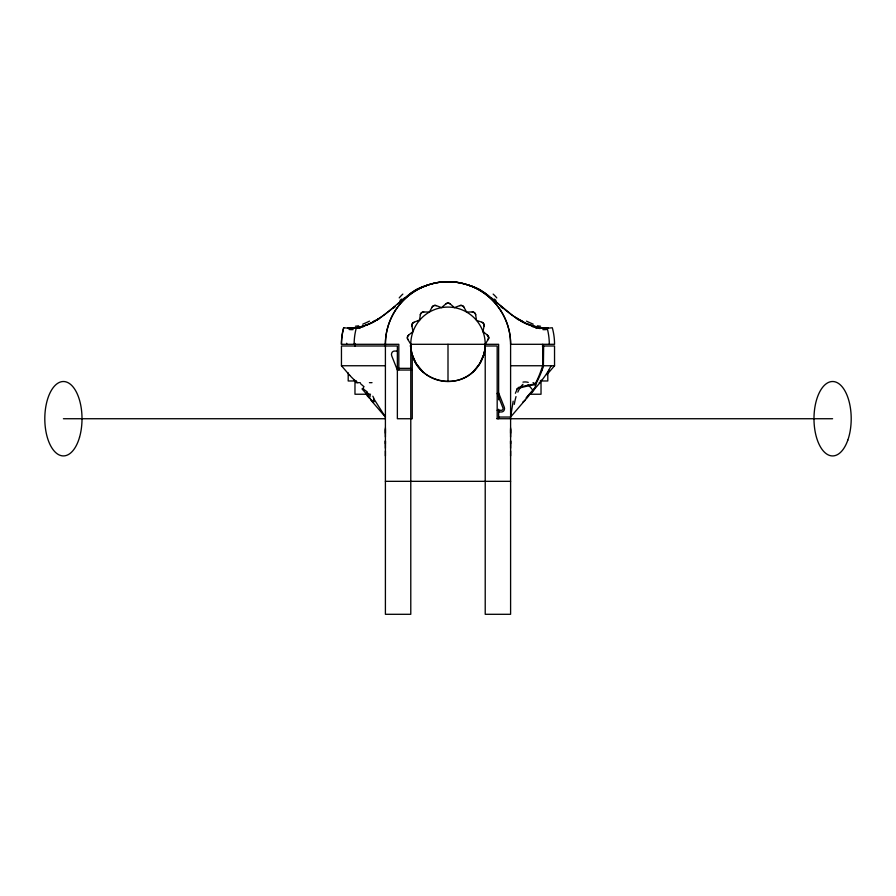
<?xml version="1.0" encoding="UTF-8"?>
<svg xmlns="http://www.w3.org/2000/svg" width="896" height="896" viewBox="0 0 896 896"><rect width="100%" height="100%" fill="white"/><g stroke="black" fill="none" stroke-linecap="round" stroke-linejoin="round"><path stroke-width="1.34" d="M349.675 375.278L341.454 365.747L341.454 345.99L397.365 345.99L397.365 418.734L412.25 418.734L412.25 354.648C418.757 382.189 458.136 390.858 475.821 369.018M385.403 455.896L385.403 450.968M385.403 448.213L385.403 440.832M385.403 436.979L385.403 427.93M510.597 455.896L510.597 450.968M510.597 448.213L510.597 440.832M510.597 436.979L510.597 427.93M419.541 320.029L414.165 322.19A3.382 3.382 0 0 0 411.936 326.043L413.022 331.565L408.643 335.093A3.382 3.382 0 0 0 407.87 339.483L410.782 344.299L410.782 614.298L385.403 614.298L385.403 344.299C385.325 327.006 392.851 309.87 405.619 298.222A74.85 64.814 -90 0 1 425.622 285.891L427.09 285.298A82.354 71.322 90 0 1 468.899 285.331C493.416 293.552 510.955 318.438 510.597 344.299L510.597 614.298L485.218 614.298L485.218 344.299L488.13 339.483A3.382 3.382 0 0 0 487.357 335.093L482.978 331.565L484.064 326.043A3.382 3.382 0 0 0 481.835 322.19L476.515 320.376L475.642 314.81A3.382 3.382 0 0 0 472.237 311.954L466.614 312.066L463.893 307.138A3.382 3.382 0 0 0 459.715 305.614L454.462 307.642L450.229 303.946A3.382 3.382 0 0 0 445.771 303.946L441.538 307.642L436.285 305.614A3.382 3.382 0 0 0 432.107 307.138L429.386 312.066A37.218 37.218 0 0 0 429.386 376.533A37.218 37.218 0 0 0 485.218 344.299A37.218 37.218 0 0 0 429.386 312.066L423.763 311.954A3.382 3.382 0 0 0 420.358 314.81L419.485 320.376L418.163 320.824M498.635 417.043L510.597 417.043L513.173 401.195M483.75 354.648L479.573 363.989L473.2 371.683M497.179 418.734L497.179 345.99L485.184 345.99A32.637 28.269 90 0 1 483.582 355.208L480.782 361.917L476.818 367.842M542.752 344.299L542.752 365.747L540.042 373.251A113.277 112.661 90 0 1 535.763 382.85M543.278 366.822L541.99 370.373M543.379 366.52L543.648 345.99M515.379 393.266L517.014 389.536M535.629 383.096L535.192 383.958A158.301 157.438 90 0 0 518.146 387.565M535.315 383.723L535.338 383.667A15.893 3.45 -38.7 0 1 534.33 384.698M551.163 365.747L548.699 370.272M530.656 393.635C535.774 390.096 535.024 384.81 537.746 380.24A112.874 112.258 -90 0 0 541.99 370.373M540.266 382.267L541.946 380.128A97.63 97.63 0 0 0 548.733 370.294M540.03 382.558L539.168 382.67M542.326 345.99L554.534 345.99L554.546 365.747L546.851 374.707M510.597 417.043L528.774 395.83M522.782 402.147L524.698 400.59M534.475 389.166L539.896 382.85M525.224 399.974L524.619 400.646M400.154 301.762L397.522 304.069M400.635 301.347L402.125 300.059M540.725 380.766L541.318 380.251M394.778 306.443L392.482 308.392M402.651 299.611L404.275 298.222M392.112 308.706L383.354 315.538M409.954 293.731L415.688 290.002M382.614 316.075L379.624 318.102M379.579 318.136C370.474 324.106 359.867 328.474 348.813 328.182M378.997 318.506L377.44 319.48M416.707 289.43L427.09 285.298A82.354 71.322 -90 0 1 468.899 285.331L469.448 285.443M427.09 285.298L423.338 286.462A57.736 50.008 90 0 0 417.144 289.195C396.413 301.28 381.539 323.893 356.384 327.667M548.195 328.138L552.306 327.757A54.824 47.488 90 0 1 554.557 344.299L510.597 344.299A62.597 62.597 0 0 0 448 281.702A62.597 62.597 0 0 0 385.403 344.299M348.197 327.757L357.829 327.757M538.171 327.757L547.803 327.757M347.805 328.138L343.694 327.757A54.824 47.488 90 0 0 341.443 344.299L398.821 344.299L398.821 369.667M410.782 344.299L498.635 344.299L498.635 399.762M410.066 345.99L410.816 345.99A32.637 28.269 90 0 0 412.418 355.208L416.102 363.474L422.8 371.683M397.365 351.064L394.397 351.064A3.382 2.934 -90 0 0 391.731 355.858L397.365 370.037L412.25 370.037M341.466 365.747L385.403 365.747M510.597 365.747L542.752 365.747M543.648 365.747L554.546 365.747M398.821 368.346L410.782 368.346M356.35 380.979L348.197 380.979L348.197 372.859M540.187 380.979L547.803 380.979L547.803 371.504M355.914 382.67L360.315 382.67M369.421 382.67L372.019 382.67M370.507 394.24L354.973 394.24L354.973 380.498M529.458 394.24L541.027 394.24L541.027 380.498M497.179 410.278L501.603 410.278A1.691 1.467 -90 0 0 502.936 407.882L497.179 393.355M498.635 411.97L501.603 411.97A3.382 2.934 -90 0 0 504.269 407.176L498.635 392.986M63.414 418.734L385.067 418.734M496.944 418.734L832.586 418.734M385.403 481.331L510.597 481.331M539.616 327.667L526.333 323.613L513.386 316.075M468.91 285.298L470.669 285.802M469.56 285.477L471.99 286.227M470.803 285.846L479.293 289.43M472.203 286.294L472.64 286.451A57.736 50.008 90 0 1 478.856 289.195L486.046 293.731M533.053 382.581L534.531 383.454A42.75 15.702 -47.8 0 1 535.024 383.914M480.312 290.002L488.186 295.355L512.646 315.538M518.56 319.48L515.682 317.643M367.136 391.798L362.555 388.461M357.717 382.67L354.682 380.251A70.538 70.538 0 0 1 349.686 375.267M482.978 331.565L484.075 332.45M491.725 298.222L495.365 301.347M501.222 306.443C514.125 317.61 529.424 328.552 547.187 328.182A54.79 47.454 90 0 1 549.304 344.299M500.83 306.107L500.058 305.435M495.846 301.762L498.478 304.069M367.226 395.83L373.397 402.102A7.594 2.083 49.7 0 0 374.013 401.016M370.742 399.941L385.403 417.043L385.269 416.125M355.174 381.562L354.054 380.128M374.573 399.941L385.403 417.043M510.597 429.475L510.597 433.182M510.597 440.944L510.597 443.699M385.403 429.475L385.403 433.182M385.403 440.944L385.403 443.699M498.635 409.259L498.635 418.734M448 344.299L448 381.517M363.429 387.464L363.429 389.066M354.973 343.403L354.973 346.147M485.184 345.99A32.637 28.269 -90 0 1 483.582 355.208M526.31 398.216A23.408 0.907 -49.3 0 1 535.338 387.654M516.678 388.864A150.147 149.33 -90 0 1 535.55 384.541M526.198 397.869A33.622 1.781 -50.3 0 1 533.994 388.898M366.554 392.112A17.371 9.251 28.8 0 1 370.496 396.155M372.826 396.211A18.48 10.058 29.3 0 1 373.89 398.496M373.8 398.81A15.232 6.138 39.4 0 1 374.293 400.546M373.408 400.086A11.883 3.517 47.7 0 1 373.542 400.534M367.013 395.035A23.408 0.907 49.3 0 1 369.69 398.216M364.078 386.747A15.893 3.45 38.7 0 1 360.629 383.734M362.006 388.898A33.622 1.781 50.3 0 1 369.802 397.869M514.259 404.387A41.328 9.744 -88.1 0 1 516.018 396.603M517.821 392.146A65.162 21.84 83.9 0 1 522.962 384.306M522.973 382.133A86.173 30.285 80.9 0 1 528.248 382.379M528.013 384.843A87.27 30.408 89.2 0 1 532.045 389.267M346.696 344.299A54.79 47.454 -90 0 1 346.707 343.269M359.307 328.418A33.622 3.405 -8 0 1 359.99 328.272M415.52 290.494A24.618 7.974 -39.8 0 1 416.506 289.934M399.202 297.909A33.376 11.928 -25.3 0 1 402.842 294.09M399.986 300.518A29.557 4.032 -33.5 0 1 401.509 299.074M395.192 306.634A128.274 6.922 -45.9 0 1 393.691 307.899M341.443 344.299A54.824 47.488 -90 0 1 343.683 327.757M354.133 344.299A54.835 47.488 -90 0 1 356.395 327.667M356.216 327.634A8.456 1.355 -2.9 0 1 347.962 328.082M363.63 326.603A16.542 5.824 -17.5 0 1 355.253 328.395M353.136 329.616A19.645 5.544 -18.3 0 1 349.059 329.448M369.51 321.126A19.354 2.654 -22.8 0 1 362.746 324.195M375.704 320.667A17.931 5.006 -16.4 0 1 355.723 327.858M358.624 325.819A19.645 3.08 -12.1 0 1 355.421 326.245M379.019 318.808A18.491 1.501 -25.6 0 1 377.171 319.984M375.357 320.365A18.491 1.098 -27 0 1 373.408 321.474M350.728 328.205A17.024 1.893 -9.2 0 1 351.926 327.869M407.803 339.539A3.192 2.766 -90 0 1 408.654 335.115M411.802 326.066A3.45 2.99 -90 0 1 414.187 322.302M420.246 314.776A3.83 3.315 90 0 1 423.752 312.088M432.062 307.104A4.144 3.595 90 0 1 436.262 305.704M445.794 303.968A4.278 3.707 -90 0 1 450.206 303.968M459.738 305.704A4.144 3.595 -90 0 1 463.938 307.104M472.248 312.088A3.83 3.315 -90 0 1 475.754 314.776M481.813 322.302A3.45 2.99 -90 0 1 484.198 326.066M536.01 328.272A33.622 3.405 8 0 1 536.693 328.418M479.494 289.934A24.618 7.974 39.8 0 1 480.48 290.494M493.158 294.09A33.376 11.928 25.3 0 1 496.798 297.909M494.491 299.074A29.557 4.032 33.5 0 1 496.014 300.518M502.309 307.899A128.274 6.922 45.9 0 1 500.808 306.634M539.605 327.667A54.835 47.488 90 0 1 539.874 328.675M548.038 328.082A8.456 1.355 2.9 0 1 539.784 327.634M540.747 328.395A16.542 5.824 17.5 0 1 532.37 326.603M546.941 329.448A19.645 5.544 18.3 0 1 542.864 329.616M533.254 324.195A19.354 2.654 22.8 0 1 526.49 321.126M540.277 327.858A17.931 5.006 16.4 0 1 520.296 320.667M540.579 326.245A19.645 3.08 12.1 0 1 537.376 325.819M518.829 319.984A18.491 1.501 25.6 0 1 516.981 318.808M522.592 321.474A18.491 1.098 27 0 1 520.643 320.365M544.074 327.869A17.024 1.893 9.2 0 1 545.272 328.205M488.197 339.539A3.192 2.766 90 0 0 487.346 335.115A3.192 2.766 -90 0 1 488.197 339.539M847.806 440.16A37.218 18.614 -90 0 0 834.266 381.662A37.218 18.614 -90 0 0 815.707 434.37A37.218 18.614 -90 0 0 847.806 440.16M79.52 437.338A37.218 18.614 -90 0 0 63.414 381.517A37.218 18.614 -90 0 0 47.298 437.338A37.218 18.614 -90 0 0 79.52 437.338"/></g></svg>
